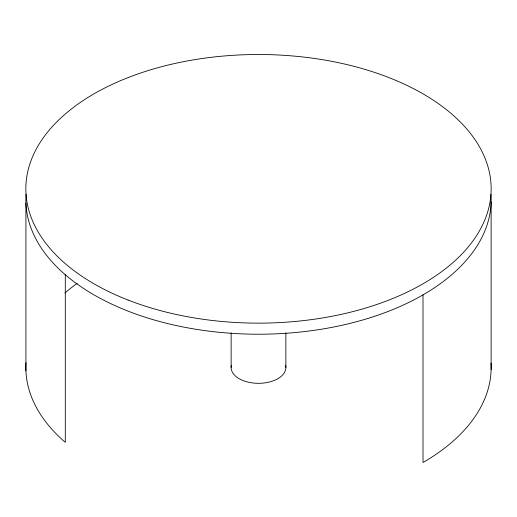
<?xml version="1.0" encoding="UTF-8"?>
<svg xmlns="http://www.w3.org/2000/svg" width="517" height="517" viewBox="0 0 517 517"><rect width="100%" height="100%" fill="white"/><g stroke="black" fill="none" stroke-linecap="round" stroke-linejoin="round"><path stroke-width="0.78" d="M491.124 201.96L491.124 369.571M423.009 294.884L423.009 462.495A232.65 134.317 0 0 0 491.021 363.044M285.869 332.903L285.869 367.555M231.131 332.832L231.131 367.477M65.291 274.727L65.291 442.339A232.65 134.317 0 0 1 26.005 362.598M25.921 203.194L25.921 370.805M285.591 365.267A27.369 15.801 0 0 1 258.5 383.317A27.369 15.801 0 0 1 231.409 365.267M64.909 293.016A232.65 134.317 0 0 1 77.24 283.31M490.95 194.314A232.65 134.317 0 0 1 258.39 334.221A232.65 134.317 0 0 1 26.063 194.185M128.1 300.06A232.65 134.317 0 0 0 490.555 198.405A232.65 134.317 0 0 0 156.845 68.005A232.65 134.317 0 0 0 128.1 300.06"/></g></svg>
